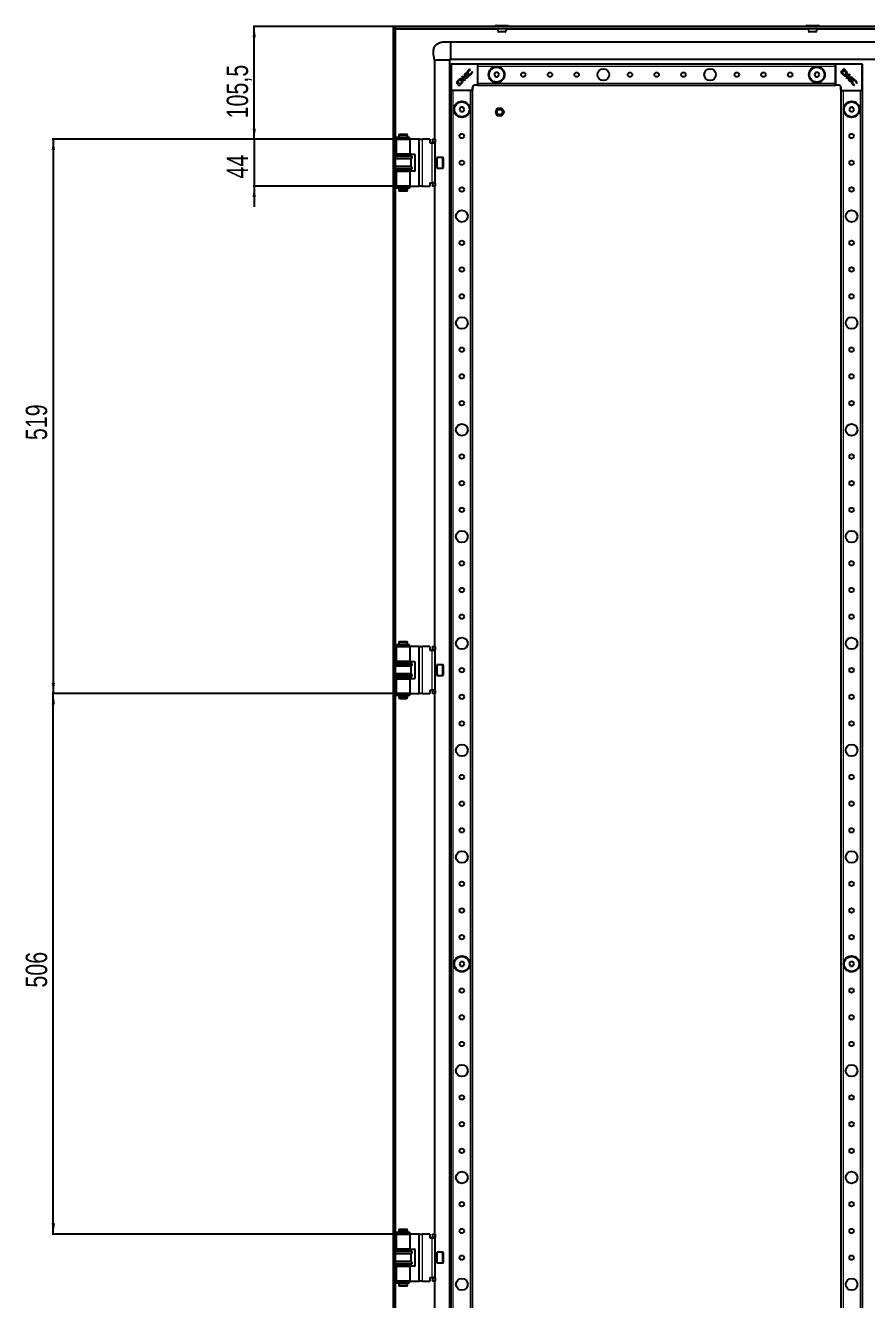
# Model space of a CAD drawing. Header units: millimetres. Extents: x -1114 to 2940, y -1920 to 1219.
# Drawn here: x -1114 to -326, y -535 to 657 of the extents above; entities that cross this region are included whole.
import ezdxf

# ---------------------------------------------------------------- set-up
doc = ezdxf.new("R2010")
doc.units = ezdxf.units.MM
doc.layers.add('FORMAT', color=7, linetype='Continuous')
doc.styles.add('SLDTEXTSTYLE0', font='TXT', dxfattribs={"width": 0.75})
doc.dimstyles.new('SLDDIMSTYLE0', dxfattribs={"dimtxt": 20, "dimasz": 10, "dimexe": 0, "dimexo": 0.0625, "dimgap": 5, "dimtad": 2, "dimdec": 1, "dimrnd": 1e-09, "dimzin": 12, "dimdsep": 46, "dimtxsty": 'SLDTEXTSTYLE0', "dimsah": 1, "dimcen": 0.09, "dimadec": 0, "dimazin": 3, "dimtfac": 1, "dimtofl": 0, "dimtmove": 0, "dimatfit": 3, "dimfxl": 0, "dimfrac": 2, "dimtolj": 1, "dimtzin": 12, "dimarcsym": 0})
doc.dimstyles.new('SLDDIMSTYLE1', dxfattribs={"dimtxt": 20, "dimasz": 10, "dimexe": 0, "dimexo": 0.0625, "dimgap": 5, "dimtad": 2, "dimdec": 1, "dimrnd": 1e-09, "dimzin": 12, "dimdsep": 46, "dimtxsty": 'SLDTEXTSTYLE0', "dimsah": 1, "dimcen": 0.09, "dimadec": 0, "dimazin": 3, "dimtfac": 1, "dimtmove": 0, "dimatfit": 0, "dimfxl": 0, "dimfrac": 2, "dimtolj": 1, "dimtzin": 12, "dimarcsym": 0})

# ---------------------------------------------------------------- blocks, each defined once
blk = doc.blocks.new('_D_8')
at = {"layer": 'FORMAT'}
for p, q in [((-899.4, 550.8), (-899.4, 570)), ((-766.4, 550.8), (-900.4, 550.8)), ((-899.4, 550.8), (-899.4, 506.8)), ((-766.4, 506.8), (-900.4, 506.8)), ((-899.4, 506.8), (-899.4, 487.6))]:
    blk.add_line(p, q, dxfattribs=at)
for points in [[(-899.4, 550.8), (-897.9, 560.8), (-901, 560.8)], [(-899.4, 506.8), (-901, 496.8), (-897.9, 496.8)]]:
    blk.add_solid(points, dxfattribs=at)
at = {"layer": 'FORMAT', "insert": (-925.2, 514), "char_height": 20, "attachment_point": 1, "rotation": 90, "style": 'SLDTEXTSTYLE0'}
blk.add_mtext('44', dxfattribs=at)
blk = doc.blocks.new('_D_9')
at = {"layer": 'FORMAT'}
for p, q in [((-766.4, 550.8), (-1088.6, 550.8)), ((-1087.6, 550.8), (-1087.6, 31.8)), ((-759.9, 31.8), (-1088.6, 31.8))]:
    blk.add_line(p, q, dxfattribs=at)
for points in [[(-1087.6, 550.8), (-1089.1, 540.8), (-1086, 540.8)], [(-1087.6, 31.8), (-1086, 41.8), (-1089.1, 41.8)]]:
    blk.add_solid(points, dxfattribs=at)
at = {"layer": 'FORMAT', "insert": (-1113.4, 269.1), "char_height": 20, "attachment_point": 1, "rotation": 90, "style": 'SLDTEXTSTYLE0'}
blk.add_mtext('519', dxfattribs=at)
blk = doc.blocks.new('_D_10')
at = {"layer": 'FORMAT'}
for p, q in [((-759.9, 31.8), (-1088.6, 31.8)), ((-1087.6, -474.2), (-1087.6, 31.8)), ((-759.9, -474.2), (-1088.6, -474.2))]:
    blk.add_line(p, q, dxfattribs=at)
for points in [[(-1087.6, 31.8), (-1089.1, 21.8), (-1086, 21.8)], [(-1087.6, -474.2), (-1086, -464.2), (-1089.1, -464.2)]]:
    blk.add_solid(points, dxfattribs=at)
at = {"layer": 'FORMAT', "insert": (-1113.4, -243.4), "char_height": 20, "attachment_point": 1, "rotation": 90, "style": 'SLDTEXTSTYLE0'}
blk.add_mtext('506', dxfattribs=at)
blk = doc.blocks.new('_D_11')
at = {"layer": 'FORMAT'}
for p, q in [((-767.1, 656.3), (-900.4, 656.3)), ((-899.4, 550.8), (-899.4, 656.3)), ((-766.4, 550.8), (-900.4, 550.8))]:
    blk.add_line(p, q, dxfattribs=at)
for points in [[(-899.4, 656.3), (-901, 646.3), (-897.9, 646.3)], [(-899.4, 550.8), (-897.9, 560.8), (-901, 560.8)]]:
    blk.add_solid(points, dxfattribs=at)
at = {"layer": 'FORMAT', "insert": (-925.2, 570.3), "char_height": 20, "attachment_point": 1, "rotation": 90, "style": 'SLDTEXTSTYLE0'}
blk.add_mtext('105,5', dxfattribs=at)

msp = doc.modelspace()

# ---------------------------------------------------------------- linework, layer by layer
at = {"color": 7, "linetype": 'Continuous', "lineweight": 25}
for p, q in [((-769.44, 656.28), (-769.44, -1098.72)), ((-769.44, 656.28), (-767.44, 656.28)), ((-767.44, 656.28), (-767.44, -1098.72)), ((-767.14, 654.28), (-767.14, 656.28)), ((-276.74, 656.28), (-767.14, 656.28)), ((-673.19, 657.03), (-673.19, 656.28)), ((-672.94, 657.28), (-661.94, 657.28)), ((-661.69, 656.28), (-661.69, 657.03)), ((-382.19, 657.03), (-382.19, 656.28)), ((-381.94, 657.28), (-373.43, 657.28)), ((-373.43, 657.28), (-370.94, 657.28)), ((-370.69, 656.28), (-370.69, 657.03)), ((-276.74, 654.28), (-767.14, 654.28)), ((-766.84, 653.68), (-767.04, 654.28)), ((-715.44, 641.78), (-715.44, 626.11)), ((-282.44, 641.78), (-715.44, 641.78)), ((-730.44, 624.78), (-730.44, 550.78)), ((-727.16, 624.78), (-729.46, 624.78)), ((-727.01, 624.78), (-727.16, 624.78)), ((-719.87, 624.78), (-727.01, 624.78)), ((-719.81, 624.78), (-719.87, 624.78)), ((-717.42, 624.78), (-719.81, 624.78)), ((-716.55, 624.78), (-717.42, 624.78)), ((-716.44, 624.78), (-716.44, -1067.22)), ((-715.44, 625.78), (-290.56, 625.78)), ((-714.94, 596.58), (-714.94, 620.98)), ((-714.64, 621.28), (-690.24, 621.28)), ((-689.94, 621.28), (-354.94, 621.28)), ((-689.94, 620.98), (-689.94, 621.28)), ((-689.94, 620.98), (-689.94, 620.34)), ((-689.94, 619.28), (-689.94, 620.34)), ((-354.94, 620.98), (-354.94, 621.28)), ((-354.94, 620.34), (-354.94, 620.98)), ((-354.94, 619.28), (-354.94, 620.34)), ((-354.64, 621.28), (-330.24, 621.28)), ((-329.94, 620.98), (-329.94, 596.58)), ((-704.24, 609.94), (-705.29, 608.89)), ((-705.29, 608.89), (-702.33, 605.93)), ((-702.85, 608.55), (-704.24, 609.94)), ((-702.36, 611.82), (-702.85, 608.55)), ((-702.51, 608.23), (-699.85, 608.41)), ((-701.57, 612.61), (-702.36, 611.82)), ((-702.04, 609.52), (-701.57, 612.61)), ((-698.57, 609.7), (-702.04, 609.52)), ((-699.85, 608.41), (-698.57, 609.7)), ((-697, 615.74), (-697.34, 616.43)), ((-697.14, 615.6), (-697, 615.74)), ((-695.19, 614.17), (-695.3, 614.06)), ((-694.94, 613.66), (-695.19, 614.17)), ((-689.94, 603.28), (-689.94, 619.28)), ((-673.59, 613.28), (-674.75, 611.28)), ((-674.75, 611.28), (-673.59, 609.28)), ((-671.28, 613.28), (-673.59, 613.28)), ((-673.59, 609.28), (-671.28, 609.28)), ((-670.13, 611.28), (-671.28, 613.28)), ((-671.28, 609.28), (-670.13, 611.28)), ((-373.59, 613.28), (-374.75, 611.28)), ((-374.75, 611.28), (-373.59, 609.28)), ((-371.28, 613.28), (-373.59, 613.28)), ((-373.59, 609.28), (-371.28, 609.28)), ((-370.13, 611.28), (-371.28, 613.28)), ((-371.28, 609.28), (-370.13, 611.28)), ((-354.94, 603.28), (-354.94, 619.28)), ((-347.33, 616.64), (-350.29, 613.68)), ((-350.29, 613.68), (-348.4, 611.79)), ((-346.63, 615.11), (-348.81, 612.93)), ((-348.81, 612.93), (-348.13, 612.27)), ((-348.4, 611.79), (-348.38, 611.77)), ((-345.34, 614.64), (-347.33, 616.64)), ((-345.89, 614.39), (-346.63, 615.11)), ((-342.33, 611.63), (-345.29, 608.67)), ((-345.29, 608.67), (-344.23, 607.61)), ((-344.23, 607.61), (-342.99, 608.86)), ((-342.99, 608.86), (-342.81, 606.2)), ((-342.67, 609.2), (-341.28, 610.59)), ((-339.41, 608.71), (-342.67, 609.2)), ((-341.28, 610.59), (-342.33, 611.63)), ((-341.71, 608.38), (-338.61, 607.91)), ((-341.53, 604.91), (-341.71, 608.38)), ((-338.61, 607.91), (-339.41, 608.71)), ((-708.3, 605.88), (-710.29, 603.89)), ((-710.29, 603.89), (-707.33, 600.93)), ((-708.05, 605.33), (-708.77, 604.59)), ((-708.77, 604.59), (-706.59, 602.41)), ((-707.33, 600.93), (-705.44, 602.82)), ((-706.59, 602.41), (-705.93, 603.09)), ((-705.44, 602.82), (-705.42, 602.84)), ((-701.27, 606.99), (-702.51, 608.23)), ((-702.33, 605.93), (-701.27, 606.99)), ((-694.94, 599.28), (-694.94, 596.58)), ((-690.24, 601.28), (-692.94, 601.28)), ((-689.94, 602.23), (-689.94, 603.28)), ((-689.94, 602.23), (-689.94, 601.58)), ((-689.94, 601.28), (-689.94, 601.58)), ((-689.94, 601.28), (-354.94, 601.28)), ((-354.94, 602.23), (-354.94, 603.28)), ((-354.94, 601.58), (-354.94, 602.23)), ((-354.94, 601.28), (-354.94, 601.58)), ((-351.94, 601.28), (-354.64, 601.28)), ((-349.94, 596.58), (-349.94, 599.28)), ((-342.81, 606.2), (-341.53, 604.91)), ((-337.57, 601.29), (-337.06, 601.53)), ((-337.06, 601.53), (-337.16, 601.64)), ((-335.62, 603.48), (-335.48, 603.35)), ((-335.48, 603.35), (-334.8, 603.68)), ((-714.94, -1038.72), (-714.94, 596.28)), ((-714.64, 596.28), (-714.94, 596.28)), ((-713.99, 596.28), (-714.64, 596.28)), ((-712.94, 596.28), (-713.99, 596.28)), ((-696.94, 596.28), (-712.94, 596.28)), ((-695.89, 596.28), (-696.94, 596.28)), ((-695.24, 596.28), (-695.89, 596.28)), ((-694.94, 596.28), (-695.24, 596.28)), ((-694.94, -1038.72), (-694.94, 596.28)), ((-349.94, 596.28), (-349.94, -1038.72)), ((-349.94, 596.28), (-349.64, 596.28)), ((-348.99, 596.28), (-349.64, 596.28)), ((-348.99, 596.28), (-347.94, 596.28)), ((-347.94, 596.28), (-331.94, 596.28)), ((-331.94, 596.28), (-330.89, 596.28)), ((-330.24, 596.28), (-330.89, 596.28)), ((-330.24, 596.28), (-329.94, 596.28)), ((-329.94, 596.28), (-329.94, -1038.72)), ((-706.09, 580.78), (-707.25, 578.78)), ((-707.25, 578.78), (-706.09, 576.78)), ((-703.78, 580.78), (-706.09, 580.78)), ((-706.09, 576.78), (-703.78, 576.78)), ((-702.63, 578.78), (-703.78, 580.78)), ((-703.78, 576.78), (-702.63, 578.78)), ((-341.09, 580.78), (-342.25, 578.78)), ((-342.25, 578.78), (-341.09, 576.78)), ((-338.78, 580.78), (-341.09, 580.78)), ((-341.09, 576.78), (-338.78, 576.78)), ((-337.63, 578.78), (-338.78, 580.78)), ((-338.78, 576.78), (-337.63, 578.78)), ((-767.09, 552.48), (-767.09, 551.58)), ((-754.1, 552.48), (-767.09, 552.48)), ((-754.1, 551.58), (-767.09, 551.58)), ((-766.39, 550.78), (-766.39, 536.78)), ((-766.39, 550.78), (-753.49, 550.78)), ((-763.36, 555.53), (-763.94, 554.53)), ((-763.94, 554.53), (-763.94, 552.53)), ((-760.47, 554.53), (-763.94, 554.53)), ((-763.94, 552.53), (-760.47, 552.53)), ((-763.94, 551.53), (-763.94, 550.78)), ((-763.94, 551.53), (-760.47, 551.53)), ((-763.44, 552.53), (-763.44, 552.48)), ((-763.44, 551.58), (-763.44, 551.53)), ((-763.36, 555.53), (-760.39, 555.53)), ((-755.94, 554.53), (-760.47, 554.53)), ((-760.47, 552.53), (-755.94, 552.53)), ((-760.47, 551.53), (-755.94, 551.53)), ((-760.39, 555.53), (-756.52, 555.53)), ((-755.94, 554.53), (-756.52, 555.53)), ((-756.44, 552.48), (-756.44, 552.53)), ((-756.44, 551.53), (-756.44, 551.58)), ((-755.94, 552.53), (-755.94, 554.53)), ((-755.94, 550.78), (-755.94, 551.53)), ((-754.02, 552.48), (-754.1, 552.48)), ((-754.02, 551.58), (-754.1, 551.58)), ((-754.02, 551.58), (-754.02, 552.48)), ((-754, 552.48), (-754.02, 552.48)), ((-754, 551.58), (-754.02, 551.58)), ((-754, 551.58), (-754, 552.48)), ((-753.49, 536.78), (-753.49, 550.78)), ((-745.39, 550.78), (-753.49, 550.78)), ((-744.89, 550.78), (-745.39, 550.78)), ((-744.89, 506.78), (-744.89, 550.78)), ((-744.89, 550.78), (-741.89, 550.78)), ((-734.89, 550.78), (-741.89, 550.78)), ((-734.89, 550.78), (-734.89, 547.48)), ((-732.39, 550.78), (-729.89, 550.78)), ((-732.39, 550.28), (-732.39, 550.78)), ((-732.39, 550.28), (-732.39, 548.28)), ((-729.89, 550.78), (-729.89, 550.28)), ((-729.89, 550.28), (-729.89, 548.28)), ((-753.49, 536.78), (-766.39, 536.78)), ((-763.94, 536.78), (-763.94, 535.78)), ((-755.94, 535.78), (-755.94, 536.78)), ((-753.49, 536.78), (-749.39, 536.78)), ((-734.89, 547.48), (-732.89, 547.48)), ((-732.89, 547.48), (-729.89, 547.48)), ((-732.39, 547.78), (-732.39, 548.28)), ((-729.89, 547.78), (-732.39, 547.78)), ((-732.39, 547.78), (-732.39, 547.48)), ((-729.89, 548.28), (-729.89, 547.78)), ((-729.89, 547.48), (-729.89, 547.78)), ((-729.89, 510.08), (-729.89, 547.48)), ((-767.44, 535.78), (-752.44, 535.78)), ((-752.44, 535.18), (-767.44, 535.18)), ((-752.44, 532.38), (-767.44, 532.38)), ((-752.44, 525.18), (-767.44, 525.18)), ((-752.44, 535.18), (-752.44, 535.78)), ((-751.74, 534.5), (-752.44, 535.18)), ((-752.44, 532.38), (-751.74, 533.07)), ((-752.44, 525.18), (-752.44, 532.38)), ((-751.74, 524.5), (-752.44, 525.18)), ((-748.89, 536.28), (-748.89, 521.28)), ((-728.64, 531.78), (-729.89, 531.78)), ((-729.89, 525.78), (-728.64, 525.78)), ((-722.99, 533.78), (-728.39, 533.78)), ((-728.39, 533.78), (-728.39, 523.78)), ((-722.39, 533.18), (-722.39, 524.38)), ((-752.44, 522.38), (-767.44, 522.38)), ((-767.44, 521.78), (-752.44, 521.78)), ((-766.39, 520.78), (-766.39, 506.78)), ((-766.39, 520.78), (-753.49, 520.78)), ((-763.94, 521.78), (-763.94, 520.78)), ((-755.94, 520.78), (-755.94, 521.78)), ((-753.49, 506.78), (-753.49, 520.78)), ((-749.39, 520.78), (-753.49, 520.78)), ((-752.44, 522.38), (-751.74, 523.07)), ((-752.44, 521.78), (-752.44, 522.38)), ((-728.39, 523.78), (-722.99, 523.78)), ((-767.09, 505.98), (-767.09, 505.08)), ((-753.62, 505.98), (-767.09, 505.98)), ((-753.62, 505.08), (-767.09, 505.08)), ((-753.49, 506.78), (-766.39, 506.78)), ((-763.94, 506.78), (-763.94, 506.03)), ((-763.94, 506.03), (-760.47, 506.03)), ((-763.94, 505.03), (-763.94, 503.03)), ((-763.94, 505.03), (-760.47, 505.03)), ((-763.94, 503.03), (-763.36, 502.03)), ((-763.94, 503.03), (-755.94, 503.03)), ((-763.44, 506.03), (-763.44, 505.98)), ((-763.44, 505.08), (-763.44, 505.03)), ((-756.52, 502.03), (-763.36, 502.03)), ((-760.47, 506.03), (-755.94, 506.03)), ((-760.47, 505.03), (-755.94, 505.03)), ((-756.52, 502.03), (-755.94, 503.03)), ((-756.44, 505.98), (-756.44, 506.03)), ((-756.44, 505.03), (-756.44, 505.08)), ((-755.94, 506.03), (-755.94, 506.78)), ((-755.94, 503.03), (-755.94, 505.03)), ((-753.57, 505.98), (-753.62, 505.98)), ((-753.57, 505.08), (-753.62, 505.08)), ((-753.57, 505.08), (-753.57, 505.98)), ((-753.49, 506.78), (-745.39, 506.78)), ((-745.39, 506.78), (-744.89, 506.78)), ((-741.89, 506.78), (-744.89, 506.78)), ((-741.89, 506.78), (-734.89, 506.78)), ((-734.89, 510.08), (-732.89, 510.08)), ((-734.89, 510.08), (-734.89, 506.78)), ((-729.89, 510.08), (-732.89, 510.08)), ((-732.39, 510.08), (-732.39, 509.78)), ((-732.39, 509.78), (-729.89, 509.78)), ((-732.39, 509.28), (-732.39, 509.78)), ((-732.39, 509.28), (-732.39, 507.28)), ((-732.39, 506.78), (-732.39, 507.28)), ((-729.89, 506.78), (-732.39, 506.78)), ((-730.44, 506.78), (-730.44, 75.78)), ((-729.89, 509.78), (-729.89, 510.08)), ((-729.89, 509.78), (-729.89, 509.28)), ((-729.89, 509.28), (-729.89, 507.28)), ((-729.89, 507.28), (-729.89, 506.78)), ((-767.09, 77.48), (-767.09, 76.58)), ((-754.1, 77.48), (-767.09, 77.48)), ((-754.1, 76.58), (-767.09, 76.58)), ((-766.39, 75.78), (-766.39, 61.78)), ((-766.39, 75.78), (-753.49, 75.78)), ((-763.36, 80.53), (-763.94, 79.53)), ((-763.94, 79.53), (-763.94, 77.53)), ((-760.47, 79.53), (-763.94, 79.53)), ((-763.94, 77.53), (-760.47, 77.53)), ((-763.94, 76.53), (-763.94, 75.78)), ((-763.94, 76.53), (-760.47, 76.53)), ((-763.44, 77.53), (-763.44, 77.48)), ((-763.44, 76.58), (-763.44, 76.53)), ((-763.36, 80.53), (-760.39, 80.53)), ((-755.94, 79.53), (-760.47, 79.53)), ((-760.47, 77.53), (-755.94, 77.53)), ((-760.47, 76.53), (-755.94, 76.53)), ((-760.39, 80.53), (-756.52, 80.53)), ((-755.94, 79.53), (-756.52, 80.53)), ((-756.44, 77.48), (-756.44, 77.53)), ((-756.44, 76.53), (-756.44, 76.58)), ((-755.94, 77.53), (-755.94, 79.53)), ((-755.94, 75.78), (-755.94, 76.53)), ((-754.02, 77.48), (-754.1, 77.48)), ((-754.02, 76.58), (-754.1, 76.58)), ((-754.02, 76.58), (-754.02, 77.48)), ((-754, 77.48), (-754.02, 77.48)), ((-754, 76.58), (-754.02, 76.58)), ((-754, 76.58), (-754, 77.48)), ((-753.49, 61.78), (-753.49, 75.78)), ((-745.39, 75.78), (-753.49, 75.78)), ((-744.89, 75.78), (-745.39, 75.78)), ((-744.89, 75.78), (-741.89, 75.78)), ((-744.89, 31.78), (-744.89, 75.78)), ((-734.89, 75.78), (-741.89, 75.78)), ((-734.89, 75.78), (-734.89, 72.48)), ((-734.89, 72.48), (-732.89, 72.48)), ((-732.89, 72.48), (-729.89, 72.48)), ((-732.39, 75.78), (-729.89, 75.78)), ((-732.39, 75.28), (-732.39, 75.78)), ((-732.39, 75.28), (-732.39, 73.28)), ((-732.39, 72.78), (-732.39, 73.28)), ((-729.89, 72.78), (-732.39, 72.78)), ((-732.39, 72.78), (-732.39, 72.48)), ((-729.89, 75.78), (-729.89, 75.28)), ((-729.89, 75.28), (-729.89, 73.28)), ((-729.89, 73.28), (-729.89, 72.78)), ((-729.89, 72.48), (-729.89, 72.78)), ((-729.89, 35.08), (-729.89, 72.48)), ((-767.44, 60.78), (-752.44, 60.78)), ((-752.44, 60.18), (-767.44, 60.18)), ((-753.49, 61.78), (-766.39, 61.78)), ((-763.94, 61.78), (-763.94, 60.78)), ((-755.94, 60.78), (-755.94, 61.78)), ((-753.49, 61.78), (-749.39, 61.78)), ((-752.44, 60.18), (-752.44, 60.78)), ((-751.74, 59.5), (-752.44, 60.18)), ((-748.89, 61.28), (-748.89, 46.28)), ((-752.44, 57.38), (-767.44, 57.38)), ((-752.44, 50.18), (-767.44, 50.18)), ((-752.44, 57.38), (-751.74, 58.07)), ((-752.44, 50.18), (-752.44, 57.38)), ((-751.74, 49.5), (-752.44, 50.18)), ((-752.44, 47.38), (-751.74, 48.07)), ((-728.64, 56.78), (-729.89, 56.78)), ((-729.89, 50.78), (-728.64, 50.78)), ((-722.99, 58.78), (-728.39, 58.78)), ((-728.39, 58.78), (-728.39, 48.78)), ((-728.39, 48.78), (-722.99, 48.78)), ((-722.39, 58.18), (-722.39, 49.38)), ((-752.44, 47.38), (-767.44, 47.38)), ((-767.44, 46.78), (-752.44, 46.78)), ((-766.39, 45.78), (-766.39, 31.78)), ((-766.39, 45.78), (-753.49, 45.78)), ((-763.94, 46.78), (-763.94, 45.78)), ((-755.94, 45.78), (-755.94, 46.78)), ((-753.49, 31.78), (-753.49, 45.78)), ((-749.39, 45.78), (-753.49, 45.78)), ((-752.44, 46.78), (-752.44, 47.38)), ((-767.09, 30.98), (-767.09, 30.08)), ((-753.62, 30.98), (-767.09, 30.98)), ((-753.62, 30.08), (-767.09, 30.08)), ((-753.49, 31.78), (-766.39, 31.78)), ((-763.94, 31.78), (-763.94, 31.03)), ((-763.94, 31.03), (-760.47, 31.03)), ((-763.94, 30.03), (-763.94, 28.03)), ((-763.94, 30.03), (-760.47, 30.03)), ((-763.94, 28.03), (-763.36, 27.03)), ((-763.94, 28.03), (-755.94, 28.03)), ((-763.44, 31.03), (-763.44, 30.98)), ((-763.44, 30.08), (-763.44, 30.03)), ((-756.52, 27.03), (-763.36, 27.03)), ((-760.47, 31.03), (-755.94, 31.03)), ((-760.47, 30.03), (-755.94, 30.03)), ((-756.52, 27.03), (-755.94, 28.03)), ((-756.44, 30.98), (-756.44, 31.03)), ((-756.44, 30.03), (-756.44, 30.08)), ((-755.94, 31.03), (-755.94, 31.78)), ((-755.94, 28.03), (-755.94, 30.03)), ((-753.57, 30.98), (-753.62, 30.98)), ((-753.57, 30.08), (-753.62, 30.08)), ((-753.57, 30.08), (-753.57, 30.98)), ((-753.49, 31.78), (-745.39, 31.78)), ((-745.39, 31.78), (-744.89, 31.78)), ((-741.89, 31.78), (-744.89, 31.78)), ((-741.89, 31.78), (-734.89, 31.78)), ((-734.89, 35.08), (-732.89, 35.08)), ((-734.89, 35.08), (-734.89, 31.78)), ((-729.89, 35.08), (-732.89, 35.08)), ((-732.39, 35.08), (-732.39, 34.78)), ((-732.39, 34.78), (-729.89, 34.78)), ((-732.39, 34.28), (-732.39, 34.78)), ((-732.39, 34.28), (-732.39, 32.28)), ((-732.39, 31.78), (-732.39, 32.28)), ((-729.89, 31.78), (-732.39, 31.78)), ((-730.44, 31.78), (-730.44, -474.22)), ((-729.89, 34.78), (-729.89, 35.08)), ((-729.89, 34.78), (-729.89, 34.28)), ((-729.89, 34.28), (-729.89, 32.28)), ((-729.89, 32.28), (-729.89, 31.78)), ((-706.09, -219.22), (-707.25, -221.22)), ((-707.25, -221.22), (-706.09, -223.22)), ((-703.78, -219.22), (-706.09, -219.22)), ((-706.09, -223.22), (-703.78, -223.22)), ((-702.63, -221.22), (-703.78, -219.22)), ((-703.78, -223.22), (-702.63, -221.22)), ((-341.09, -219.22), (-342.25, -221.22)), ((-342.25, -221.22), (-341.09, -223.22)), ((-338.78, -219.22), (-341.09, -219.22)), ((-341.09, -223.22), (-338.78, -223.22)), ((-337.63, -221.22), (-338.78, -219.22)), ((-338.78, -223.22), (-337.63, -221.22)), ((-767.09, -472.52), (-767.09, -473.42)), ((-767.09, -472.52), (-753.62, -472.52)), ((-767.09, -473.42), (-753.62, -473.42)), ((-766.39, -474.22), (-766.39, -488.22)), ((-766.39, -474.22), (-753.49, -474.22)), ((-763.36, -469.47), (-763.94, -470.47)), ((-763.94, -470.47), (-763.94, -472.47)), ((-760.47, -470.47), (-763.94, -470.47)), ((-755.94, -472.47), (-763.94, -472.47)), ((-763.94, -473.47), (-763.94, -474.22)), ((-755.94, -473.47), (-763.94, -473.47)), ((-763.44, -472.47), (-763.44, -472.52)), ((-763.44, -473.42), (-763.44, -473.47)), ((-763.36, -469.47), (-760.39, -469.47)), ((-755.94, -470.47), (-760.47, -470.47)), ((-760.39, -469.47), (-756.52, -469.47)), ((-755.94, -470.47), (-756.52, -469.47)), ((-756.44, -472.52), (-756.44, -472.47)), ((-756.44, -473.47), (-756.44, -473.42)), ((-755.94, -472.47), (-755.94, -470.47)), ((-755.94, -474.22), (-755.94, -473.47)), ((-753.62, -472.52), (-753.57, -472.52)), ((-753.62, -473.42), (-753.57, -473.42)), ((-753.57, -473.42), (-753.57, -472.52)), ((-753.49, -488.22), (-753.49, -474.22)), ((-745.39, -474.22), (-753.49, -474.22)), ((-744.89, -474.22), (-745.39, -474.22)), ((-744.89, -474.22), (-741.89, -474.22)), ((-744.89, -518.22), (-744.89, -474.22)), ((-734.89, -474.22), (-741.89, -474.22)), ((-734.89, -474.22), (-734.89, -477.52)), ((-732.39, -474.22), (-729.89, -474.22)), ((-732.39, -474.72), (-732.39, -474.22)), ((-732.39, -474.72), (-732.39, -476.72)), ((-732.39, -477.22), (-732.39, -476.72)), ((-729.89, -474.22), (-729.89, -474.72)), ((-729.89, -474.72), (-729.89, -476.72)), ((-729.89, -476.72), (-729.89, -477.22)), ((-753.49, -488.22), (-766.39, -488.22)), ((-763.94, -488.22), (-763.94, -489.22)), ((-755.94, -489.22), (-755.94, -488.22)), ((-753.49, -488.22), (-749.39, -488.22)), ((-748.89, -488.72), (-748.89, -503.72)), ((-734.89, -477.52), (-732.89, -477.52)), ((-732.89, -477.52), (-729.89, -477.52)), ((-729.89, -477.22), (-732.39, -477.22)), ((-732.39, -477.22), (-732.39, -477.52)), ((-729.89, -477.52), (-729.89, -477.22)), ((-729.89, -514.92), (-729.89, -477.52)), ((-767.44, -489.22), (-752.44, -489.22)), ((-752.44, -489.82), (-767.44, -489.82)), ((-752.44, -492.62), (-767.44, -492.62)), ((-752.44, -499.82), (-767.44, -499.82)), ((-752.44, -489.82), (-752.44, -489.22)), ((-751.74, -490.5), (-752.44, -489.82)), ((-752.44, -492.62), (-751.74, -491.93)), ((-752.44, -499.82), (-752.44, -492.62)), ((-751.74, -500.5), (-752.44, -499.82)), ((-728.64, -493.22), (-729.89, -493.22)), ((-729.89, -499.22), (-728.64, -499.22)), ((-722.99, -491.22), (-728.39, -491.22)), ((-728.39, -491.22), (-728.39, -496.22)), ((-728.39, -496.22), (-728.39, -501.22)), ((-722.39, -491.82), (-722.39, -496.22)), ((-722.39, -496.22), (-722.39, -500.62)), ((-752.44, -502.62), (-767.44, -502.62)), ((-767.44, -503.22), (-752.44, -503.22)), ((-766.39, -504.22), (-766.39, -518.22)), ((-766.39, -504.22), (-753.49, -504.22)), ((-763.94, -503.22), (-763.94, -504.22)), ((-755.94, -504.22), (-755.94, -503.22)), ((-753.49, -518.22), (-753.49, -504.22)), ((-749.39, -504.22), (-753.49, -504.22)), ((-752.44, -502.62), (-751.74, -501.93)), ((-752.44, -503.22), (-752.44, -502.62)), ((-728.39, -501.22), (-722.99, -501.22)), ((-767.09, -519.02), (-767.09, -519.92)), ((-767.09, -519.02), (-754.1, -519.02)), ((-767.09, -519.92), (-754.1, -519.92)), ((-753.49, -518.22), (-766.39, -518.22)), ((-763.94, -518.22), (-763.94, -518.97)), ((-755.94, -518.97), (-763.94, -518.97)), ((-763.94, -519.97), (-763.94, -521.97)), ((-755.94, -519.97), (-763.94, -519.97)), ((-763.94, -521.97), (-763.36, -522.97)), ((-763.94, -521.97), (-755.94, -521.97)), ((-763.44, -518.97), (-763.44, -519.02)), ((-763.44, -519.92), (-763.44, -519.97)), ((-756.52, -522.97), (-763.36, -522.97)), ((-756.52, -522.97), (-755.94, -521.97)), ((-756.44, -519.02), (-756.44, -518.97)), ((-756.44, -519.97), (-756.44, -519.92)), ((-755.94, -518.97), (-755.94, -518.22)), ((-755.94, -521.97), (-755.94, -519.97)), ((-754.1, -519.02), (-754.02, -519.02)), ((-754.1, -519.92), (-754.02, -519.92)), ((-754.02, -519.92), (-754.02, -519.02)), ((-754.02, -519.02), (-754, -519.02)), ((-754.02, -519.92), (-754, -519.92)), ((-754, -519.92), (-754, -519.02)), ((-753.49, -518.22), (-745.39, -518.22)), ((-745.39, -518.22), (-744.89, -518.22)), ((-741.89, -518.22), (-744.89, -518.22)), ((-741.89, -518.22), (-734.89, -518.22)), ((-734.89, -514.92), (-732.89, -514.92)), ((-734.89, -514.92), (-734.89, -518.22)), ((-729.89, -514.92), (-732.89, -514.92)), ((-732.39, -514.92), (-732.39, -515.22)), ((-732.39, -515.22), (-729.89, -515.22)), ((-732.39, -515.72), (-732.39, -515.22)), ((-732.39, -515.72), (-732.39, -517.72)), ((-732.39, -518.22), (-732.39, -517.72)), ((-729.89, -518.22), (-732.39, -518.22)), ((-730.44, -518.22), (-730.44, -949.22)), ((-729.89, -515.22), (-729.89, -514.92)), ((-729.89, -515.22), (-729.89, -515.72)), ((-729.89, -515.72), (-729.89, -517.72)), ((-729.89, -517.72), (-729.89, -518.22))]:
    msp.add_line(p, q, dxfattribs=at)
at = {"color": 8, "linetype": 'Continuous', "lineweight": 18}
for p, q in [((-661.69, 657.03), (-673.19, 657.03)), ((-373.29, 657.03), (-382.19, 657.03)), ((-370.69, 657.03), (-373.29, 657.03)), ((-766.84, 552.48), (-766.84, 653.68)), ((-766.84, 653.68), (-671.41, 653.68)), ((-663.47, 653.68), (-380.41, 653.68)), ((-372.47, 653.68), (-277.04, 653.68)), ((-714.64, 620.98), (-714.94, 620.98)), ((-714.64, 620.98), (-714.64, 621.28)), ((-714.64, 620.98), (-714.64, 596.58)), ((-690.24, 620.98), (-714.64, 620.98)), ((-690.24, 621.28), (-690.24, 620.98)), ((-690.24, 601.58), (-690.24, 620.98)), ((-689.94, 620.98), (-690.24, 620.98)), ((-354.64, 620.98), (-354.94, 620.98)), ((-354.64, 620.98), (-354.64, 621.28)), ((-354.64, 620.98), (-354.64, 601.58)), ((-330.24, 620.98), (-354.64, 620.98)), ((-330.24, 620.98), (-330.24, 621.28)), ((-330.24, 596.58), (-330.24, 620.98)), ((-330.24, 620.98), (-329.94, 620.98)), ((-689.94, 619.28), (-354.94, 619.28)), ((-714.64, 596.58), (-714.94, 596.58)), ((-714.64, 596.58), (-695.24, 596.58)), ((-714.64, 596.58), (-714.64, 596.28)), ((-695.24, 596.58), (-695.24, 599.28)), ((-694.94, 599.28), (-695.24, 599.28)), ((-695.24, 596.58), (-695.24, 596.28)), ((-694.94, 596.58), (-695.24, 596.58)), ((-692.94, 601.58), (-690.24, 601.58)), ((-692.94, 601.28), (-692.94, 601.58)), ((-690.24, 601.58), (-690.24, 601.28)), ((-689.94, 601.58), (-690.24, 601.58)), ((-689.94, 603.28), (-354.94, 603.28)), ((-354.64, 601.58), (-354.94, 601.58)), ((-354.64, 601.28), (-354.64, 601.58)), ((-354.64, 601.58), (-351.94, 601.58)), ((-351.94, 601.28), (-351.94, 601.58)), ((-349.94, 599.28), (-349.64, 599.28)), ((-349.64, 596.58), (-349.94, 596.58)), ((-349.64, 599.28), (-349.64, 596.58)), ((-349.64, 596.58), (-330.24, 596.58)), ((-349.64, 596.28), (-349.64, 596.58)), ((-330.24, 596.28), (-330.24, 596.58)), ((-329.94, 596.58), (-330.24, 596.58)), ((-712.94, -1038.72), (-712.94, 596.28)), ((-696.94, -1038.72), (-696.94, 596.28)), ((-347.94, 596.28), (-347.94, -1038.72)), ((-331.94, 596.28), (-331.94, -1038.72)), ((-766.84, 535.78), (-766.84, 551.58)), ((-754.1, 551.58), (-754.1, 552.48)), ((-745.39, 550.78), (-745.39, 506.78)), ((-741.89, 506.78), (-741.89, 550.78)), ((-729.89, 550.28), (-732.39, 550.28)), ((-732.89, 510.08), (-732.89, 547.48)), ((-732.39, 548.28), (-729.89, 548.28)), ((-751.74, 534.5), (-767.44, 534.5)), ((-751.74, 533.07), (-767.44, 533.07)), ((-728.64, 528.78), (-728.64, 531.78)), ((-728.64, 525.78), (-728.64, 528.78)), ((-722.99, 523.78), (-722.99, 533.78)), ((-751.74, 524.5), (-767.44, 524.5)), ((-751.74, 523.07), (-767.44, 523.07)), ((-766.84, 505.98), (-766.84, 521.78)), ((-766.84, 77.48), (-766.84, 505.08)), ((-753.62, 505.08), (-753.62, 505.98)), ((-729.89, 509.28), (-732.39, 509.28)), ((-732.39, 507.28), (-729.89, 507.28)), ((-766.84, 60.78), (-766.84, 76.58)), ((-754.1, 76.58), (-754.1, 77.48)), ((-745.39, 75.78), (-745.39, 31.78)), ((-741.89, 31.78), (-741.89, 75.78)), ((-732.89, 35.08), (-732.89, 72.48)), ((-729.89, 75.28), (-732.39, 75.28)), ((-732.39, 73.28), (-729.89, 73.28)), ((-751.74, 59.5), (-767.44, 59.5)), ((-751.74, 58.07), (-767.44, 58.07)), ((-751.74, 49.5), (-767.44, 49.5)), ((-751.74, 48.07), (-767.44, 48.07)), ((-728.64, 53.78), (-728.64, 56.78)), ((-728.64, 50.78), (-728.64, 53.78)), ((-722.99, 48.78), (-722.99, 58.78)), ((-766.84, 30.98), (-766.84, 46.78)), ((-766.84, -472.52), (-766.84, 30.08)), ((-753.62, 30.08), (-753.62, 30.98)), ((-729.89, 34.28), (-732.39, 34.28)), ((-732.39, 32.28), (-729.89, 32.28)), ((-766.84, -489.22), (-766.84, -473.42)), ((-753.62, -472.52), (-753.62, -473.42)), ((-745.39, -474.22), (-745.39, -518.22)), ((-741.89, -518.22), (-741.89, -474.22)), ((-729.89, -474.72), (-732.39, -474.72)), ((-732.39, -476.72), (-729.89, -476.72)), ((-732.89, -514.92), (-732.89, -477.52)), ((-751.74, -490.5), (-767.44, -490.5)), ((-751.74, -491.93), (-767.44, -491.93)), ((-751.74, -500.5), (-767.44, -500.5)), ((-728.64, -499.22), (-728.64, -493.22)), ((-722.99, -496.22), (-722.99, -491.22)), ((-722.99, -501.22), (-722.99, -496.22)), ((-751.74, -501.93), (-767.44, -501.93)), ((-766.84, -519.02), (-766.84, -503.22)), ((-766.84, -947.52), (-766.84, -519.92)), ((-754.1, -519.02), (-754.1, -519.92)), ((-729.89, -515.72), (-732.39, -515.72)), ((-732.39, -517.72), (-729.89, -517.72))]:
    msp.add_line(p, q, dxfattribs=at)
at = {"color": 7, "linetype": 'Continuous', "lineweight": 25}
for centre, radius in [((-672.44, 611.28), 7.5), ((-672.44, 611.28), 7), ((-647.44, 611.28), 2.1), ((-622.44, 611.28), 2.1), ((-597.44, 611.28), 2.1), ((-572.44, 611.28), 5.5), ((-547.44, 611.28), 2.1), ((-522.44, 611.28), 2.1), ((-497.44, 611.28), 2.1), ((-472.44, 611.28), 5.5), ((-447.44, 611.28), 2.1), ((-422.44, 611.28), 2.1), ((-397.44, 611.28), 2.1), ((-372.44, 611.28), 7.5), ((-372.44, 611.28), 7), ((-704.94, 578.78), 7.5), ((-704.94, 578.78), 7), ((-339.94, 578.78), 7.5), ((-339.94, 578.78), 7), ((-669.44, 576.28), 3.75), ((-669.44, 576.28), 3), ((-669.44, 576.28), 2.5), ((-704.94, 553.78), 2.1), ((-339.94, 553.78), 2.1), ((-704.94, 528.78), 2.1), ((-339.94, 528.78), 2.1), ((-704.94, 503.78), 2.1), ((-339.94, 503.78), 2.1), ((-704.94, 478.78), 5.5), ((-339.94, 478.78), 5.5), ((-704.94, 453.78), 2.1), ((-339.94, 453.78), 2.1), ((-704.94, 428.78), 2.1), ((-339.94, 428.78), 2.1), ((-704.94, 403.78), 2.1), ((-339.94, 403.78), 2.1), ((-704.94, 378.78), 5.5), ((-339.94, 378.78), 5.5), ((-704.94, 353.78), 2.1), ((-339.94, 353.78), 2.1), ((-704.94, 328.78), 2.1), ((-339.94, 328.78), 2.1), ((-704.94, 303.78), 2.1), ((-339.94, 303.78), 2.1), ((-704.94, 278.78), 5.5), ((-339.94, 278.78), 5.5), ((-704.94, 253.78), 2.1), ((-339.94, 253.78), 2.1), ((-704.94, 228.78), 2.1), ((-339.94, 228.78), 2.1), ((-704.94, 203.78), 2.1), ((-339.94, 203.78), 2.1), ((-704.94, 178.78), 5.5), ((-339.94, 178.78), 5.5), ((-704.94, 153.78), 2.1), ((-339.94, 153.78), 2.1), ((-704.94, 128.78), 2.1), ((-339.94, 128.78), 2.1), ((-704.94, 103.78), 2.1), ((-339.94, 103.78), 2.1), ((-704.94, 78.78), 5.5), ((-339.94, 78.78), 5.5), ((-704.94, 53.78), 2.1), ((-339.94, 53.78), 2.1), ((-704.94, 28.78), 2.1), ((-339.94, 28.78), 2.1), ((-704.94, 3.78), 2.1), ((-339.94, 3.78), 2.1), ((-704.94, -21.22), 5.5), ((-339.94, -21.22), 5.5), ((-704.94, -46.22), 2.1), ((-339.94, -46.22), 2.1), ((-704.94, -71.22), 2.1), ((-339.94, -71.22), 2.1), ((-704.94, -96.22), 2.1), ((-339.94, -96.22), 2.1), ((-704.94, -121.22), 5.5), ((-339.94, -121.22), 5.5), ((-704.94, -146.22), 2.1), ((-339.94, -146.22), 2.1), ((-704.94, -171.22), 2.1), ((-339.94, -171.22), 2.1), ((-704.94, -196.22), 2.1), ((-339.94, -196.22), 2.1), ((-704.94, -221.22), 7.5), ((-704.94, -221.22), 7), ((-339.94, -221.22), 7.5), ((-339.94, -221.22), 7), ((-704.94, -246.22), 2.1), ((-339.94, -246.22), 2.1), ((-704.94, -271.22), 2.1), ((-339.94, -271.22), 2.1), ((-704.94, -296.22), 2.1), ((-339.94, -296.22), 2.1), ((-704.94, -321.22), 5.5), ((-339.94, -321.22), 5.5), ((-704.94, -346.22), 2.1), ((-339.94, -346.22), 2.1), ((-704.94, -371.22), 2.1), ((-339.94, -371.22), 2.1), ((-704.94, -396.22), 2.1), ((-339.94, -396.22), 2.1), ((-704.94, -421.22), 5.5), ((-339.94, -421.22), 5.5), ((-704.94, -446.22), 2.1), ((-339.94, -446.22), 2.1), ((-704.94, -471.22), 2.1), ((-339.94, -471.22), 2.1), ((-704.94, -496.22), 2.1), ((-339.94, -496.22), 2.1), ((-704.94, -521.22), 5.5), ((-339.94, -521.22), 5.5)]:
    msp.add_circle(centre, radius, dxfattribs=at)
for centre, radius, start, end in [((-672.94, 657.03), 0.25, 90, 180), ((-661.94, 657.03), 0.25, 0, 90), ((-381.94, 657.03), 0.25, 90, 180), ((-370.94, 657.03), 0.25, 0, 90), ((-670.55, 651.78), 0.5, 195.31604, 270.02276), ((-664.33, 651.78), 0.5, 269.99815, 345.40011), ((-379.55, 651.78), 0.5, 195.24646, 270.04596), ((-373.33, 651.78), 0.5, 269.96367, 344.83397), ((-714.64, 620.98), 0.3, 90, 180), ((-690.24, 620.98), 0.3, 0, 90), ((-354.64, 620.98), 0.3, 90, 180), ((-330.24, 620.98), 0.3, 0, 90), ((-697.43, 613.29), 1.97, 128.45405, 215.887), ((-697.87, 613.69), 1.94, 233.30966, 322.34638), ((-350.36, 610.21), 6.12, 36.98881, 43.07444), ((-348.55, 610.98), 4.87, 20.34448, 48.77765), ((-714.64, 596.58), 0.3, 180, 270), ((-704.64, 602.67), 4.87, 110.34448, 138.77765), ((-703.87, 600.86), 6.12, 126.98881, 133.07444), ((-695.24, 596.58), 0.3, 270, 0), ((-692.94, 599.28), 2, 90, 180), ((-690.24, 601.58), 0.3, 270, 360), ((-354.64, 601.58), 0.3, 180, 270), ((-351.94, 599.28), 2, 0, 90), ((-349.64, 596.58), 0.3, 180, 270), ((-337.53, 604.21), 1.94, 143.30966, 232.34638), ((-337.94, 603.77), 1.97, 38.45405, 125.887), ((-330.24, 596.58), 0.3, 270, 0), ((-749.39, 536.28), 0.5, 0, 90), ((-752.44, 533.78), 1, 314.427, 45.573), ((-728.64, 532.03), 0.25, 270, 0), ((-728.64, 525.53), 0.25, 0, 90), ((-722.99, 533.18), 0.6, 0, 90), ((-752.44, 523.78), 1, 314.427, 45.573), ((-749.39, 521.28), 0.5, 270, 0), ((-722.99, 524.38), 0.6, 270, 0), ((-749.39, 61.28), 0.5, 0, 90), ((-752.44, 58.78), 1, 314.427, 45.573), ((-752.44, 48.78), 1, 314.427, 45.573), ((-728.64, 57.03), 0.25, 270, 0), ((-728.64, 50.53), 0.25, 0, 90), ((-722.99, 58.18), 0.6, 0, 90), ((-722.99, 49.38), 0.6, 270, 0), ((-749.39, 46.28), 0.5, 270, 0), ((-749.39, -488.72), 0.5, 0, 90), ((-752.44, -491.22), 1, 314.427, 45.573), ((-752.44, -501.22), 1, 314.427, 45.573), ((-728.64, -492.97), 0.25, 270, 0), ((-728.64, -499.47), 0.25, 0, 90), ((-722.99, -491.82), 0.6, 0, 90), ((-722.99, -500.62), 0.6, 270, 0), ((-749.39, -503.72), 0.5, 270, 0)]:
    msp.add_arc(centre, radius, start, end, dxfattribs=at)
at = {"color": 8, "linetype": 'Continuous', "lineweight": 18}
for centre, start, end in [((-692.94, 599.28), 90, 180), ((-351.94, 599.28), 0, 90)]:
    msp.add_arc(centre, 2.3, start, end, dxfattribs=at)
at = {"color": 7, "linetype": 'Continuous', "lineweight": 25}
for points, knots in [([(-767.14, 654.58), (-767.17, 654.66), (-767.28, 654.98), (-767.4, 655.55), (-767.43, 656.04), (-767.44, 656.28)], [0, 0, 0, 0, 0.1417423, 0.5662026, 1, 1, 1, 1]), ([(-671.46, 654.28), (-671.46, 654.15), (-671.44, 653.24), (-671.22, 652.37), (-671.03, 651.63)], [0, 0, 0, 0, 0.1418504, 1, 1, 1, 1]), ([(-669.14, 651.28), (-669.33, 651.28), (-669.8, 651.28), (-670.35, 651.28), (-670.48, 651.28), (-670.54, 651.28)], [0, 0, 0, 0, 0.2565532, 0.6279811, 1, 1, 1, 1]), ([(-664.33, 651.28), (-664.37, 651.28), (-664.45, 651.28), (-665.01, 651.28), (-665.82, 651.28), (-666.81, 651.28), (-667.87, 651.28), (-668.66, 651.28), (-669.05, 651.28), (-669.14, 651.28)], [0, 0, 0, 0, 0.15851422, 0.31727766, 0.47586284, 0.6342467, 0.79247713, 0.950708, 1, 1, 1, 1]), ([(-663.85, 651.63), (-663.66, 652.37), (-663.44, 653.24), (-663.42, 654.15), (-663.42, 654.28)], [0, 0, 0, 0, 0.8581496, 1, 1, 1, 1]), ([(-380.46, 654.28), (-380.46, 654.15), (-380.44, 653.24), (-380.22, 652.37), (-380.03, 651.63)], [0, 0, 0, 0, 0.1418495, 1, 1, 1, 1]), ([(-373.37, 651.28), (-373.36, 651.28), (-373.31, 651.28), (-373.59, 651.28), (-374.11, 651.28), (-374.83, 651.28), (-375.68, 651.28), (-376.75, 651.28), (-377.77, 651.28), (-378.65, 651.28), (-379.26, 651.28), (-379.56, 651.28), (-379.52, 651.28), (-379.51, 651.28)], [0, 0, 0, 0, 0.0338399, 0.141254, 0.2486978, 0.3157737, 0.4233143, 0.530846, 0.6382096, 0.7457063, 0.853372, 0.9609167, 1, 1, 1, 1]), ([(-372.85, 651.63), (-372.66, 652.37), (-372.44, 653.24), (-372.42, 654.15), (-372.42, 654.28)], [0, 0, 0, 0, 0.8581504, 1, 1, 1, 1]), ([(-730.44, 624.78), (-730.85, 626.46), (-731.58, 629.5), (-731.67, 633.81), (-730.7, 637.37), (-728.65, 639.82), (-726.01, 641.24), (-722.99, 641.98), (-719.39, 642.19), (-716.82, 641.92), (-715.44, 641.78)], [0, 0, 0, 0, 0.1760674, 0.3182248, 0.4355964, 0.5434819, 0.6338893, 0.7371517, 0.8581828, 1, 1, 1, 1]), ([(-716.48, 624.78), (-716.46, 624.92), (-716.43, 625.16), (-716.3, 625.36), (-716.18, 625.45), (-716.13, 625.56), (-716.11, 625.63), (-716.09, 625.68), (-716.08, 625.72), (-716.06, 625.76), (-716.03, 625.8), (-715.97, 625.85), (-715.85, 625.92), (-715.66, 625.95), (-715.52, 625.95), (-715.44, 625.95)], [0, 0, 0, 0, 0.2334106, 0.4185463, 0.5493508, 0.5950261, 0.6313287, 0.6471113, 0.6619944, 0.6766392, 0.6917419, 0.7255626, 0.7667935, 0.8726273, 1, 1, 1, 1]), ([(-715.44, 625.78), (-715.66, 625.63), (-716.07, 625.37), (-716.32, 624.96), (-716.44, 624.78)], [0, 0, 0, 0, 0.556114, 1, 1, 1, 1]), ([(-699.07, 615.19), (-699.4, 614.82), (-700.01, 614.12), (-700.57, 612.95), (-700.7, 612.01), (-700.55, 611.37), (-700.36, 611.14), (-700.27, 611.02)], [0, 0, 0, 0, 0.3156741, 0.5895198, 0.8131992, 0.9090264, 1, 1, 1, 1]), ([(-700.27, 611.02), (-700.11, 610.89), (-699.78, 610.6), (-699.08, 610.44), (-698.2, 610.57), (-697.13, 611.13), (-696.44, 611.77), (-696.04, 612.14)], [0, 0, 0, 0, 0.1305321, 0.2660311, 0.4239974, 0.666819, 1, 1, 1, 1]), ([(-697.34, 616.43), (-697.67, 616.24), (-698.3, 615.9), (-698.83, 615.42), (-699.07, 615.19)], [0, 0, 0, 0, 0.5367999, 1, 1, 1, 1]), ([(-698.65, 614.83), (-698.39, 615.05), (-697.95, 615.42), (-697.38, 615.55), (-697.14, 615.6)], [0, 0, 0, 0, 0.57960822, 1, 1, 1, 1]), ([(-695.3, 614.06), (-695.44, 613.74), (-695.71, 613.17), (-696.13, 612.71), (-696.33, 612.5)], [0, 0, 0, 0, 0.5476433, 1, 1, 1, 1]), ([(-696.04, 612.14), (-695.8, 612.41), (-695.37, 612.87), (-695.07, 613.42), (-694.94, 613.66)], [0, 0, 0, 0, 0.5776526, 1, 1, 1, 1]), ([(-348.38, 611.77), (-348.31, 611.69), (-348.15, 611.54), (-347.98, 611.39), (-347.9, 611.31)], [0, 0, 0, 0, 0.486421, 1, 1, 1, 1]), ([(-348.13, 612.27), (-347.93, 612.08), (-347.57, 611.73), (-347.03, 611.41), (-346.58, 611.35), (-346.24, 611.41), (-345.88, 611.6), (-345.67, 611.8), (-345.56, 611.91)], [0, 0, 0, 0, 0.2746757, 0.5030419, 0.607381, 0.7165791, 0.8434117, 1, 1, 1, 1]), ([(-347.9, 611.31), (-347.75, 611.18), (-347.48, 610.93), (-347.19, 610.72), (-347.05, 610.63)], [0, 0, 0, 0, 0.5518299, 1, 1, 1, 1]), ([(-347.05, 610.63), (-346.85, 610.52), (-346.46, 610.32), (-345.83, 610.2), (-345.24, 610.24), (-344.7, 610.44), (-344.27, 610.8), (-343.97, 611.31), (-343.86, 611.97), (-343.94, 612.43), (-343.99, 612.68)], [0, 0, 0, 0, 0.1380907, 0.2654555, 0.3840134, 0.4961027, 0.6057595, 0.7197905, 0.8476619, 1, 1, 1, 1]), ([(-345.56, 611.91), (-345.46, 612), (-345.3, 612.18), (-345.12, 612.45), (-345.03, 612.73), (-345.03, 613.05), (-345.18, 613.46), (-345.37, 613.74), (-345.47, 613.89)], [0, 0, 0, 0, 0.1768081, 0.3192306, 0.4393795, 0.5523951, 0.7492045, 1, 1, 1, 1]), ([(-705.56, 605.67), (-705.66, 605.76), (-705.83, 605.92), (-706.11, 606.1), (-706.38, 606.2), (-706.71, 606.2), (-707.11, 606.04), (-707.39, 605.86), (-707.55, 605.75)], [0, 0, 0, 0, 0.1768081, 0.3192306, 0.4393795, 0.5523951, 0.7492045, 1, 1, 1, 1]), ([(-704.29, 604.17), (-704.18, 604.37), (-703.97, 604.76), (-703.86, 605.39), (-703.9, 605.99), (-704.1, 606.52), (-704.46, 606.96), (-704.97, 607.25), (-705.63, 607.36), (-706.08, 607.28), (-706.33, 607.24)], [0, 0, 0, 0, 0.1380907, 0.2654555, 0.3840134, 0.4961027, 0.6057595, 0.7197905, 0.8476619, 1, 1, 1, 1]), ([(-705.93, 603.09), (-705.74, 603.29), (-705.39, 603.66), (-705.06, 604.19), (-705, 604.64), (-705.07, 604.99), (-705.26, 605.34), (-705.45, 605.55), (-705.56, 605.67)], [0, 0, 0, 0, 0.2746757, 0.5030419, 0.607381, 0.7165791, 0.8434117, 1, 1, 1, 1]), ([(-705.42, 602.84), (-705.35, 602.92), (-705.19, 603.07), (-705.04, 603.24), (-704.97, 603.32)], [0, 0, 0, 0, 0.486421, 1, 1, 1, 1]), ([(-704.97, 603.32), (-704.83, 603.47), (-704.59, 603.74), (-704.38, 604.04), (-704.29, 604.17)], [0, 0, 0, 0, 0.5518299, 1, 1, 1, 1]), ([(-340.2, 606.62), (-340.34, 606.45), (-340.62, 606.12), (-340.78, 605.42), (-340.65, 604.55), (-340.09, 603.47), (-339.45, 602.79), (-339.08, 602.39)], [0, 0, 0, 0, 0.13053215, 0.26603114, 0.42399737, 0.66681903, 1, 1, 1, 1]), ([(-336.03, 605.41), (-336.41, 605.74), (-337.1, 606.36), (-338.27, 606.91), (-339.21, 607.05), (-339.85, 606.89), (-340.09, 606.71), (-340.2, 606.62)], [0, 0, 0, 0, 0.3156741, 0.5895198, 0.8131992, 0.9090264, 1, 1, 1, 1]), ([(-339.08, 602.39), (-338.81, 602.14), (-338.35, 601.72), (-337.8, 601.41), (-337.57, 601.29)], [0, 0, 0, 0, 0.5776526, 1, 1, 1, 1]), ([(-337.16, 601.64), (-337.48, 601.79), (-338.05, 602.05), (-338.51, 602.48), (-338.72, 602.67)], [0, 0, 0, 0, 0.5476433, 1, 1, 1, 1]), ([(-336.39, 605), (-336.18, 604.74), (-335.8, 604.29), (-335.67, 603.72), (-335.62, 603.48)], [0, 0, 0, 0, 0.5796082, 1, 1, 1, 1]), ([(-334.8, 603.68), (-334.98, 604.02), (-335.32, 604.65), (-335.81, 605.17), (-336.03, 605.41)], [0, 0, 0, 0, 0.5367999, 1, 1, 1, 1])]:
    msp.add_open_spline(points, degree=3, knots=knots, dxfattribs=at)
for points in [[(-767.14, 654.28), (-767.11, 654.27), (-767.06, 654.26), (-766.99, 654.12), (-766.91, 653.92), (-766.86, 653.76), (-766.84, 653.68)], [(-730.44, 624.78), (-730.4, 624.78), (-730.31, 624.78), (-729.74, 624.78), (-729.46, 624.78)]]:
    msp.add_open_spline(points, degree=3, dxfattribs=at)
at = {"color": 8, "linetype": 'Continuous', "lineweight": 18}
for points, knots in [([(-671, 651.66), (-671.01, 651.66), (-671.07, 651.66), (-670.76, 651.66), (-670.18, 651.66), (-669.63, 651.66), (-669.41, 651.66)], [0, 0, 0, 0, 0.0832709, 0.4242844, 0.7647248, 1, 1, 1, 1]), ([(-669.41, 651.66), (-669.3, 651.66), (-668.85, 651.66), (-668.33, 651.66), (-667.53, 651.66), (-666.71, 651.66), (-665.57, 651.66), (-664.62, 651.66), (-664.03, 651.66), (-663.78, 651.66), (-663.85, 651.66), (-663.86, 651.66)], [0, 0, 0, 0, 0.048751, 0.2049421, 0.2053925, 0.3620339, 0.5188266, 0.6757989, 0.8329225, 0.9897783, 1, 1, 1, 1]), ([(-379.99, 651.66), (-380, 651.66), (-380.05, 651.66), (-379.7, 651.66), (-379, 651.66), (-377.98, 651.66), (-376.79, 651.66), (-375.56, 651.66), (-374.58, 651.66), (-373.75, 651.66), (-373.15, 651.66), (-372.82, 651.66), (-372.88, 651.66), (-372.89, 651.66)], [0, 0, 0, 0, 0.0388907, 0.1463802, 0.2539733, 0.3613829, 0.4686814, 0.5761648, 0.6836647, 0.7507067, 0.858068, 0.965424, 1, 1, 1, 1])]:
    msp.add_open_spline(points, degree=3, knots=knots, dxfattribs=at)

# ---------------------------------------------------------------- dimensions: what is measured, and where the dimension line sits
at = {"layer": 'FORMAT'}
for base, p1, p2, dimstyle, picture, middle in [((-899.44, 656.28), (-766.39, 550.78), (-767.14, 656.28), 'SLDDIMSTYLE0', '_D_11', (-899.44, 603.53)), ((-899.44, 506.78), (-766.39, 550.78), (-766.39, 506.78), 'SLDDIMSTYLE1', '_D_8', (-899.44, 528.78)), ((-1087.59, 31.78), (-766.39, 550.78), (-759.94, 31.78), 'SLDDIMSTYLE0', '_D_9', (-1087.59, 291.28)), ((-1087.59, 31.78), (-759.94, -474.22), (-759.94, 31.78), 'SLDDIMSTYLE0', '_D_10', (-1087.59, -221.22))]:
    dim = msp.add_linear_dim(base=base, p1=p1, p2=p2, angle=90, dimstyle=dimstyle, dxfattribs=at)
    dim.commit()
    dim.dimension.update_dxf_attribs({"geometry": picture, "text_midpoint": middle, "dimtype": 160})

doc.saveas('drawing.dxf')
